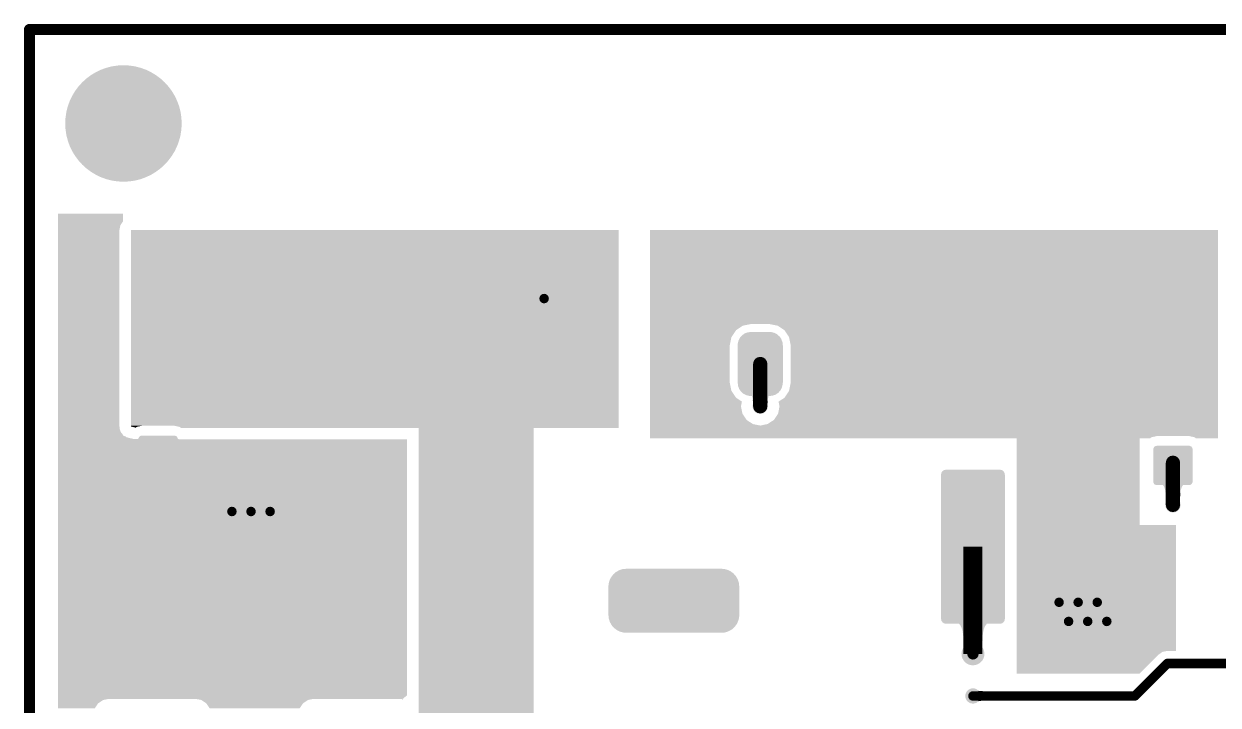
# Model space of a CAD drawing. Header units: millimetres. Extents: x -0.01 to 2.37, y -0.01 to 1.58.
# Drawn here: x -0.006 to 1.245, y 0.867 to 1.581 of the extents above; entities that cross this region are included whole.
import ezdxf

# ---------------------------------------------------------------- set-up
doc = ezdxf.new("R2010")
doc.units = ezdxf.units.MM
doc.layers.get('0').update_dxf_attribs({"linetype": 'CONTINUOUS', "lineweight": 0})
for name, color, linetype, lineweight in [('PCB_KUR_GKO', 130, 'CONTINUOUS', 0), ('PCB_KUR_GPT', 8, 'CONTINUOUS', 0), ('PCB_KUR_GTL', 30, 'CONTINUOUS', 0), ('PCB_KUR_GTP', 254, 'CONTINUOUS', 0), ('PCB_KUR_GTS', 254, 'CONTINUOUS', 0), ('PCB_KUR_TXT', 254, 'CONTINUOUS', 0)]:
    doc.layers.add(name, color=color, linetype=linetype, lineweight=lineweight)

# ---------------------------------------------------------------- blocks, each defined once
blk = doc.blocks.new('ROUND_3')
h = blk.add_hatch(color=256)
edge = h.paths.add_edge_path(flags=0)
edge.add_arc((0, 0), 0.0059, 0, 360)
blk = doc.blocks.new('CUSTOM_62')
for points in [[(-0.0315, -0.0756), (-0.0315, 0.0756), (0.0315, -0.0756), (0.0315, 0.0756)], [(-0.0314, 0.0756), (-0.031, 0.0771), (0.0314, 0.0756), (0.0311, 0.0771)], [(-0.031, 0.0772), (-0.0299, 0.0783), (0.031, 0.0772), (0.03, 0.0783)], [(-0.031, 0.0771), (-0.031, 0.0772), (0.0311, 0.0771), (0.031, 0.0772)], [(-0.0299, 0.0783), (-0.0283, 0.0787), (0.0298, 0.0783), (0.0283, 0.0787)], [(-0.0299, 0.0783), (-0.0299, 0.0783), (0.03, 0.0783), (0.0298, 0.0783)], [(-0.0311, -0.0771), (-0.0314, -0.0756), (0.031, -0.0771), (0.0314, -0.0756)], [(-0.031, -0.0772), (-0.0311, -0.0771), (0.031, -0.0772), (0.031, -0.0771)], [(-0.03, -0.0783), (-0.031, -0.0772), (0.0299, -0.0783), (0.031, -0.0772)], [(-0.0283, -0.0787), (-0.0298, -0.0783), (0.0283, -0.0787), (0.0299, -0.0783)]]:
    blk.add_solid(points)
blk = doc.blocks.new('CUSTOM_13')
for points in [[(-0.0187, -0.0168), (-0.0187, 0.0168), (0.0187, -0.0168), (0.0187, 0.0168)], [(-0.0186, 0.0172), (-0.0181, 0.018), (0.0185, 0.0172), (0.0182, 0.018)], [(-0.0186, 0.0168), (-0.0186, 0.0172), (0.0186, 0.0168), (0.0185, 0.0172)], [(-0.0181, 0.018), (-0.018, 0.0182), (0.0182, 0.018), (0.0178, 0.0182)], [(-0.018, 0.0182), (-0.017, 0.0186), (0.0178, 0.0182), (0.0172, 0.0186)], [(-0.017, 0.0186), (-0.0168, 0.0186), (0.0172, 0.0186), (0.0168, 0.0186)], [(-0.0168, 0.0186), (-0.0168, 0.0187), (0.0168, 0.0186), (0.0168, 0.0187)], [(-0.0185, -0.0172), (-0.0186, -0.0168), (0.0186, -0.0172), (0.0186, -0.0168)], [(-0.0182, -0.018), (-0.0185, -0.0172), (0.0181, -0.018), (0.0186, -0.0172)], [(-0.0178, -0.0182), (-0.0182, -0.018), (0.018, -0.0182), (0.0181, -0.018)], [(-0.0172, -0.0186), (-0.0178, -0.0182), (0.017, -0.0186), (0.018, -0.0182)], [(-0.0168, -0.0186), (-0.0172, -0.0186), (0.0168, -0.0186), (0.017, -0.0186)], [(-0.0168, -0.0187), (-0.0168, -0.0186), (0.0168, -0.0187), (0.0168, -0.0186)]]:
    blk.add_solid(points)
blk = doc.blocks.new('CUSTOM_70')
for points in [[(-0.061, 0.0243), (-0.0593, 0.0261), (0.0611, 0.0243), (0.0592, 0.0261)], [(-0.0593, 0.0261), (-0.0585, 0.0266), (0.0592, 0.0261), (0.0586, 0.0266)], [(-0.0585, 0.0266), (-0.0564, 0.028), (0.0586, 0.0266), (0.0563, 0.028)], [(-0.0564, 0.028), (-0.0554, 0.0284), (0.0563, 0.028), (0.0556, 0.0284)], [(-0.0554, 0.0284), (-0.0532, 0.0292), (0.0556, 0.0284), (0.0529, 0.0292)], [(-0.0532, 0.0292), (-0.0517, 0.0293), (0.0529, 0.0292), (0.0523, 0.0293)], [(-0.0517, 0.0293), (-0.0498, 0.0295), (0.0523, 0.0293), (0.0498, 0.0295)], [(-0.0645, 0.0148), (-0.0643, 0.0173), (0.0645, 0.0148), (0.0643, 0.0173)], [(-0.0645, 0.0147), (-0.0645, 0.0148), (0.0645, 0.0147), (0.0645, 0.0148)], [(-0.0645, -0.0147), (-0.0645, 0.0147), (0.0645, -0.0147), (0.0645, 0.0147)], [(-0.0643, 0.0173), (-0.0641, 0.0182), (0.0643, 0.0173), (0.0642, 0.0182)], [(-0.0641, 0.0182), (-0.0634, 0.0206), (0.0642, 0.0182), (0.0633, 0.0206)], [(-0.0634, 0.0206), (-0.0629, 0.0214), (0.0633, 0.0206), (0.063, 0.0214)], [(-0.0629, 0.0214), (-0.0616, 0.0236), (0.063, 0.0214), (0.0616, 0.0236)], [(-0.0616, 0.0236), (-0.061, 0.0243), (0.0616, 0.0236), (0.0611, 0.0243)], [(-0.0645, -0.0148), (-0.0645, -0.0147), (0.0645, -0.0148), (0.0645, -0.0147)], [(-0.0643, -0.0173), (-0.0645, -0.0148), (0.0643, -0.0173), (0.0645, -0.0148)], [(-0.0642, -0.0182), (-0.0643, -0.0173), (0.0641, -0.0182), (0.0643, -0.0173)], [(-0.0633, -0.0206), (-0.0642, -0.0182), (0.0634, -0.0206), (0.0641, -0.0182)], [(-0.063, -0.0214), (-0.0633, -0.0206), (0.0629, -0.0214), (0.0634, -0.0206)], [(-0.0616, -0.0236), (-0.063, -0.0214), (0.0616, -0.0236), (0.0629, -0.0214)], [(-0.0611, -0.0243), (-0.0616, -0.0236), (0.061, -0.0243), (0.0616, -0.0236)], [(-0.0592, -0.0261), (-0.0611, -0.0243), (0.0593, -0.0261), (0.061, -0.0243)], [(-0.0586, -0.0266), (-0.0592, -0.0261), (0.0585, -0.0266), (0.0593, -0.0261)], [(-0.0563, -0.028), (-0.0586, -0.0266), (0.0564, -0.028), (0.0585, -0.0266)], [(-0.0556, -0.0284), (-0.0563, -0.028), (0.0554, -0.0284), (0.0564, -0.028)], [(-0.0529, -0.0292), (-0.0556, -0.0284), (0.0532, -0.0292), (0.0554, -0.0284)], [(-0.0523, -0.0293), (-0.0529, -0.0292), (0.0517, -0.0293), (0.0532, -0.0292)], [(-0.0498, -0.0295), (-0.0523, -0.0293), (0.0498, -0.0295), (0.0517, -0.0293)]]:
    blk.add_solid(points)
blk = doc.blocks.new('CUSTOM_71')
for points in [[(-0.0188, 0.0238), (-0.018, 0.025), (0.0187, 0.0238), (0.0181, 0.025)], [(-0.018, 0.025), (-0.0173, 0.0261), (0.0181, 0.025), (0.0171, 0.0261)], [(-0.0173, 0.0261), (-0.0161, 0.0271), (0.0171, 0.0261), (0.0163, 0.0271)], [(-0.0161, 0.0271), (-0.0152, 0.028), (0.0163, 0.0271), (0.015, 0.028)], [(-0.0152, 0.028), (-0.0137, 0.0287), (0.015, 0.028), (0.0139, 0.0287)], [(-0.0137, 0.0287), (-0.0126, 0.0291), (0.0139, 0.0287), (0.0123, 0.0291)], [(-0.0126, 0.0291), (-0.0105, 0.0294), (0.0123, 0.0291), (0.0112, 0.0294)], [(-0.0105, 0.0294), (-0.0098, 0.0295), (0.0112, 0.0294), (0.0098, 0.0295)], [(-0.0197, -0.0197), (-0.0197, 0.0197), (0.0197, -0.0197), (0.0197, 0.0197)], [(-0.0196, 0.0211), (-0.0191, 0.0225), (0.0195, 0.0211), (0.0193, 0.0225)], [(-0.0196, 0.0197), (-0.0196, 0.0211), (0.0196, 0.0197), (0.0195, 0.0211)], [(-0.0191, 0.0225), (-0.0188, 0.0238), (0.0193, 0.0225), (0.0187, 0.0238)], [(-0.0195, -0.0211), (-0.0196, -0.0197), (0.0196, -0.0211), (0.0196, -0.0197)], [(-0.0193, -0.0225), (-0.0195, -0.0211), (0.0191, -0.0225), (0.0196, -0.0211)], [(-0.0187, -0.0238), (-0.0193, -0.0225), (0.0188, -0.0238), (0.0191, -0.0225)], [(-0.0181, -0.025), (-0.0187, -0.0238), (0.018, -0.025), (0.0188, -0.0238)], [(-0.0171, -0.0261), (-0.0181, -0.025), (0.0173, -0.0261), (0.018, -0.025)], [(-0.0163, -0.0271), (-0.0171, -0.0261), (0.0161, -0.0271), (0.0173, -0.0261)], [(-0.015, -0.028), (-0.0163, -0.0271), (0.0152, -0.028), (0.0161, -0.0271)], [(-0.0139, -0.0287), (-0.015, -0.028), (0.0137, -0.0287), (0.0152, -0.028)], [(-0.0123, -0.0291), (-0.0139, -0.0287), (0.0126, -0.0291), (0.0137, -0.0287)], [(-0.0112, -0.0294), (-0.0123, -0.0291), (0.0105, -0.0294), (0.0126, -0.0291)], [(-0.0098, -0.0295), (-0.0112, -0.0294), (0.0098, -0.0295), (0.0105, -0.0294)]]:
    blk.add_solid(points)
blk = doc.blocks.new('ROUND_11')
h = blk.add_hatch(color=256)
edge = h.paths.add_edge_path(flags=0)
edge.add_arc((0, 0), 0.059, 0, 360)
blk = doc.blocks.new('ROUND_6')
h = blk.add_hatch(color=256)
edge = h.paths.add_edge_path(flags=0)
edge.add_arc((0, 0), 0.012, 0, 360)
blk = doc.blocks.new('ROUND_16')
h = blk.add_hatch(color=256)
edge = h.paths.add_edge_path(flags=0)
edge.add_arc((0, 0), 0.008, 0, 360)
blk = doc.blocks.new('ROUND_8')
h = blk.add_hatch(color=256)
edge = h.paths.add_edge_path(flags=0)
edge.add_arc((0, 0), 0.005, 0, 360)
blk = doc.blocks.new('ROUND_74')
h = blk.add_hatch(color=256)
edge = h.paths.add_edge_path(flags=0)
edge.add_arc((0, 0), 0.01, 0, 360)
blk = doc.blocks.new('ROUND_32')
h = blk.add_hatch(color=256)
edge = h.paths.add_edge_path(flags=0)
edge.add_arc((0, 0), 0.0075, 0, 360)
blk = doc.blocks.new('CUSTOM_77')
for points in [[(-0.0334, 0.0756), (-0.0331, 0.0774), (0.0334, 0.0756), (0.033, 0.0774)], [(-0.0334, -0.0756), (-0.0334, 0.0756), (0.0334, -0.0756), (0.0334, 0.0756)], [(-0.0331, 0.0774), (-0.033, 0.0776), (0.033, 0.0774), (0.033, 0.0776)], [(-0.033, 0.0776), (-0.032, 0.0791), (0.033, 0.0776), (0.0319, 0.0791)], [(-0.032, 0.0791), (-0.0318, 0.0792), (0.0319, 0.0791), (0.0319, 0.0792)], [(-0.0318, 0.0792), (-0.0303, 0.0803), (0.0319, 0.0792), (0.0303, 0.0803)], [(-0.0303, 0.0803), (-0.0301, 0.0803), (0.0303, 0.0803), (0.0302, 0.0803)], [(-0.0301, 0.0803), (-0.0283, 0.0807), (0.0302, 0.0803), (0.0283, 0.0807)], [(-0.033, -0.0774), (-0.0334, -0.0756), (0.0331, -0.0774), (0.0334, -0.0756)], [(-0.033, -0.0776), (-0.033, -0.0774), (0.033, -0.0776), (0.0331, -0.0774)], [(-0.0319, -0.0791), (-0.033, -0.0776), (0.032, -0.0791), (0.033, -0.0776)], [(-0.0319, -0.0792), (-0.0319, -0.0791), (0.0318, -0.0792), (0.032, -0.0791)], [(-0.0303, -0.0803), (-0.0319, -0.0792), (0.0303, -0.0803), (0.0318, -0.0792)], [(-0.0302, -0.0803), (-0.0303, -0.0803), (0.0301, -0.0803), (0.0303, -0.0803)], [(-0.0283, -0.0807), (-0.0302, -0.0803), (0.0283, -0.0807), (0.0301, -0.0803)]]:
    blk.add_solid(points)
blk = doc.blocks.new('CUSTOM_30')
for points in [[(-0.0206, 0.0175), (-0.0201, 0.0185), (0.0205, 0.0175), (0.0202, 0.0185)], [(-0.0206, 0.0168), (-0.0206, 0.0175), (0.0206, 0.0168), (0.0205, 0.0175)], [(-0.0206, -0.0168), (-0.0206, 0.0168), (0.0206, -0.0168), (0.0206, 0.0168)], [(-0.0201, 0.0185), (-0.0199, 0.0191), (0.0202, 0.0185), (0.0198, 0.0191)], [(-0.0199, 0.0191), (-0.019, 0.0199), (0.0198, 0.0191), (0.0191, 0.0199)], [(-0.019, 0.0199), (-0.0185, 0.0202), (0.0191, 0.0199), (0.0183, 0.0202)], [(-0.0185, 0.0202), (-0.0171, 0.0206), (0.0183, 0.0202), (0.0175, 0.0206)], [(-0.0171, 0.0206), (-0.0168, 0.0206), (0.0175, 0.0206), (0.0168, 0.0206)], [(-0.0205, -0.0175), (-0.0206, -0.0168), (0.0206, -0.0175), (0.0206, -0.0168)], [(-0.0202, -0.0185), (-0.0205, -0.0175), (0.0201, -0.0185), (0.0206, -0.0175)], [(-0.0198, -0.0191), (-0.0202, -0.0185), (0.0199, -0.0191), (0.0201, -0.0185)], [(-0.0191, -0.0199), (-0.0198, -0.0191), (0.019, -0.0199), (0.0199, -0.0191)], [(-0.0183, -0.0202), (-0.0191, -0.0199), (0.0185, -0.0202), (0.019, -0.0199)], [(-0.0175, -0.0206), (-0.0183, -0.0202), (0.0171, -0.0206), (0.0185, -0.0202)], [(-0.0168, -0.0206), (-0.0175, -0.0206), (0.0168, -0.0206), (0.0171, -0.0206)]]:
    blk.add_solid(points)
blk = doc.blocks.new('CUSTOM_85')
for points in [[(-0.0659, 0.0244), (-0.0649, 0.0257), (0.0658, 0.0244), (0.0651, 0.0257)], [(-0.0649, 0.0257), (-0.0636, 0.0275), (0.0651, 0.0257), (0.0635, 0.0275)], [(-0.0636, 0.0275), (-0.0624, 0.0286), (0.0635, 0.0275), (0.0625, 0.0286)], [(-0.0624, 0.0286), (-0.0607, 0.0301), (0.0625, 0.0286), (0.0605, 0.0301)], [(-0.0607, 0.0301), (-0.0592, 0.0309), (0.0605, 0.0301), (0.0594, 0.0309)], [(-0.0592, 0.0309), (-0.0573, 0.032), (0.0594, 0.0309), (0.0571, 0.032)], [(-0.0573, 0.032), (-0.0556, 0.0325), (0.0571, 0.032), (0.0559, 0.0325)], [(-0.0556, 0.0325), (-0.0536, 0.0332), (0.0559, 0.0325), (0.0532, 0.0332)], [(-0.0536, 0.0332), (-0.0512, 0.0334), (0.0532, 0.0332), (0.0521, 0.0334)], [(-0.0512, 0.0334), (-0.0498, 0.0335), (0.0521, 0.0334), (0.0498, 0.0335)], [(-0.0685, 0.0148), (-0.0684, 0.0171), (0.0685, 0.0148), (0.0683, 0.0171)], [(-0.0685, 0.0147), (-0.0685, 0.0148), (0.0685, 0.0147), (0.0685, 0.0148)], [(-0.0685, -0.0147), (-0.0685, 0.0147), (0.0685, -0.0147), (0.0685, 0.0147)], [(-0.0684, 0.0171), (-0.0681, 0.0186), (0.0683, 0.0171), (0.0682, 0.0186)], [(-0.0681, 0.0186), (-0.0675, 0.0209), (0.0682, 0.0186), (0.0674, 0.0209)], [(-0.0675, 0.0209), (-0.0669, 0.0223), (0.0674, 0.0209), (0.067, 0.0223)], [(-0.0669, 0.0223), (-0.0659, 0.0244), (0.067, 0.0223), (0.0658, 0.0244)], [(-0.0685, -0.0148), (-0.0685, -0.0147), (0.0685, -0.0148), (0.0685, -0.0147)], [(-0.0683, -0.0171), (-0.0685, -0.0148), (0.0684, -0.0171), (0.0685, -0.0148)], [(-0.0682, -0.0186), (-0.0683, -0.0171), (0.0681, -0.0186), (0.0684, -0.0171)], [(-0.0674, -0.0209), (-0.0682, -0.0186), (0.0675, -0.0209), (0.0681, -0.0186)], [(-0.067, -0.0223), (-0.0674, -0.0209), (0.0669, -0.0223), (0.0675, -0.0209)], [(-0.0658, -0.0244), (-0.067, -0.0223), (0.0659, -0.0244), (0.0669, -0.0223)], [(-0.0651, -0.0257), (-0.0658, -0.0244), (0.0649, -0.0257), (0.0659, -0.0244)], [(-0.0635, -0.0275), (-0.0651, -0.0257), (0.0636, -0.0275), (0.0649, -0.0257)], [(-0.0625, -0.0286), (-0.0635, -0.0275), (0.0624, -0.0286), (0.0636, -0.0275)], [(-0.0605, -0.0301), (-0.0625, -0.0286), (0.0607, -0.0301), (0.0624, -0.0286)], [(-0.0594, -0.0309), (-0.0605, -0.0301), (0.0592, -0.0309), (0.0607, -0.0301)], [(-0.0571, -0.032), (-0.0594, -0.0309), (0.0573, -0.032), (0.0592, -0.0309)], [(-0.0559, -0.0325), (-0.0571, -0.032), (0.0556, -0.0325), (0.0573, -0.032)], [(-0.0532, -0.0332), (-0.0559, -0.0325), (0.0536, -0.0332), (0.0556, -0.0325)], [(-0.0521, -0.0334), (-0.0532, -0.0332), (0.0512, -0.0334), (0.0536, -0.0332)], [(-0.0498, -0.0335), (-0.0521, -0.0334), (0.0498, -0.0335), (0.0512, -0.0334)]]:
    blk.add_solid(points)
blk = doc.blocks.new('CUSTOM_86')
for points in [[(-0.0227, 0.0246), (-0.022, 0.0261), (0.0226, 0.0246), (0.0221, 0.0261)], [(-0.022, 0.0261), (-0.0212, 0.0276), (0.0221, 0.0261), (0.0211, 0.0276)], [(-0.0212, 0.0276), (-0.0201, 0.0288), (0.0211, 0.0276), (0.0202, 0.0288)], [(-0.0201, 0.0288), (-0.019, 0.0301), (0.0202, 0.0288), (0.0188, 0.0301)], [(-0.019, 0.0301), (-0.0175, 0.0311), (0.0188, 0.0301), (0.0177, 0.0311)], [(-0.0175, 0.0311), (-0.0163, 0.032), (0.0177, 0.0311), (0.016, 0.032)], [(-0.0163, 0.032), (-0.0145, 0.0326), (0.016, 0.032), (0.0148, 0.0326)], [(-0.0145, 0.0326), (-0.0131, 0.0331), (0.0148, 0.0326), (0.0127, 0.0331)], [(-0.0131, 0.0331), (-0.0108, 0.0334), (0.0127, 0.0331), (0.0116, 0.0334)], [(-0.0108, 0.0334), (-0.0098, 0.0335), (0.0116, 0.0334), (0.0098, 0.0335)], [(-0.0237, -0.0197), (-0.0237, 0.0197), (0.0237, -0.0197), (0.0237, 0.0197)], [(-0.0236, 0.0197), (-0.0235, 0.0214), (0.0236, 0.0197), (0.0234, 0.0214)], [(-0.0235, 0.0214), (-0.0231, 0.023), (0.0234, 0.0214), (0.0233, 0.023)], [(-0.0231, 0.023), (-0.0227, 0.0246), (0.0233, 0.023), (0.0226, 0.0246)], [(-0.0234, -0.0214), (-0.0236, -0.0197), (0.0235, -0.0214), (0.0236, -0.0197)], [(-0.0233, -0.023), (-0.0234, -0.0214), (0.0231, -0.023), (0.0235, -0.0214)], [(-0.0226, -0.0246), (-0.0233, -0.023), (0.0227, -0.0246), (0.0231, -0.023)], [(-0.0221, -0.0261), (-0.0226, -0.0246), (0.022, -0.0261), (0.0227, -0.0246)], [(-0.0211, -0.0276), (-0.0221, -0.0261), (0.0212, -0.0276), (0.022, -0.0261)], [(-0.0202, -0.0288), (-0.0211, -0.0276), (0.0201, -0.0288), (0.0212, -0.0276)], [(-0.0188, -0.0301), (-0.0202, -0.0288), (0.019, -0.0301), (0.0201, -0.0288)], [(-0.0177, -0.0311), (-0.0188, -0.0301), (0.0175, -0.0311), (0.019, -0.0301)], [(-0.016, -0.032), (-0.0177, -0.0311), (0.0163, -0.032), (0.0175, -0.0311)], [(-0.0148, -0.0326), (-0.016, -0.032), (0.0145, -0.0326), (0.0163, -0.032)], [(-0.0127, -0.0331), (-0.0148, -0.0326), (0.0131, -0.0331), (0.0145, -0.0326)], [(-0.0116, -0.0334), (-0.0127, -0.0331), (0.0108, -0.0334), (0.0131, -0.0331)], [(-0.0098, -0.0335), (-0.0116, -0.0334), (0.0098, -0.0335), (0.0108, -0.0334)]]:
    blk.add_solid(points)
blk = doc.blocks.new('ROUND_24')
h = blk.add_hatch(color=256)
edge = h.paths.add_edge_path(flags=0)
edge.add_arc((0, 0), 0.061, 0, 360)
blk = doc.blocks.new('ROUND_88')
h = blk.add_hatch(color=256)
edge = h.paths.add_edge_path(flags=0)
edge.add_arc((0, 0), 0.006, 0, 360)

msp = doc.modelspace()

# ---------------------------------------------------------------- linework, layer by layer
at = {"layer": 'PCB_KUR_GKO', "lineweight": 211, "const_width": 0.0118}
for points in [[(0, 0), (0, 1.5748)], [(0, 1.5748), (2.3622, 1.5748)]]:
    msp.add_lwpolyline(points, dxfattribs=at)
at = {"layer": 'PCB_KUR_GTL', "lineweight": 211}
for points, const_width in [([(0.7654, 1.1802), (0.7654, 1.2245)], 0.015), ([(1.1977, 1.0769), (1.1977, 1.1211)], 0.015), ([(0.9882, 0.9209), (0.9882, 1.0331)], 0.02), ([(1.1578, 0.8768), (1.1919, 0.9109)], 0.01), ([(1.1919, 0.9109), (1.2648, 0.9109)], 0.01), ([(0.9882, 0.8768), (1.1578, 0.8768)], 0.01)]:
    msp.add_lwpolyline(points, dxfattribs=dict(at, const_width=const_width))
at = {"layer": 'PCB_KUR_GTL'}
for points in [[(0.03, 1.3737), (0.03, 1.382), (0.0979, 1.3737), (0.0979, 1.382)], [(0.03, 1.3735), (0.03, 1.3737), (0.0977, 1.3735), (0.0979, 1.3737)], [(0.03, 1.3696), (0.03, 1.3735), (0.0951, 1.3696), (0.0977, 1.3735)], [(0.03, 1.365), (0.03, 1.3696), (0.0942, 1.365), (0.0951, 1.3696)], [(0.03, 1.159), (0.03, 1.365), (0.0942, 1.159), (0.0942, 1.365)], [(0.1062, 1.1598), (0.1062, 1.365), (0.617, 1.1598), (0.617, 1.365)], [(0.65, 1.2663), (0.65, 1.365), (1.245, 1.2663), (1.245, 1.365)], [(0.65, 1.2646), (0.65, 1.2663), (0.7471, 1.2646), (0.7556, 1.2663)], [(0.65, 1.2663), (0.65, 1.2663), (0.7556, 1.2663), (0.7753, 1.2663)], [(0.65, 1.2598), (0.65, 1.2646), (0.74, 1.2598), (0.7471, 1.2646)], [(0.7837, 1.2646), (0.7753, 1.2663), (1.245, 1.2646), (1.245, 1.2663)], [(0.7909, 1.2598), (0.7837, 1.2646), (1.245, 1.2598), (1.245, 1.2646)], [(0.65, 1.2526), (0.65, 1.2598), (0.7352, 1.2526), (0.74, 1.2598)], [(0.65, 1.2442), (0.65, 1.2526), (0.7335, 1.2442), (0.7352, 1.2526)], [(0.7956, 1.2526), (0.7909, 1.2598), (1.245, 1.2526), (1.245, 1.2598)], [(0.7973, 1.2442), (0.7956, 1.2526), (1.245, 1.2442), (1.245, 1.2526)], [(0.65, 1.2048), (0.65, 1.2442), (0.7335, 1.2048), (0.7335, 1.2442)], [(0.7973, 1.2048), (0.7973, 1.2442), (1.245, 1.2048), (1.245, 1.2442)], [(0.65, 1.1964), (0.65, 1.2048), (0.7352, 1.1964), (0.7335, 1.2048)], [(0.7956, 1.1964), (0.7973, 1.2048), (1.245, 1.1964), (1.245, 1.2048)], [(0.65, 1.1892), (0.65, 1.1964), (0.74, 1.1892), (0.7352, 1.1964)], [(0.65, 1.1851), (0.65, 1.1892), (0.7462, 1.1851), (0.74, 1.1892)], [(0.7521, 1.1963), (0.7508, 1.1965), (0.7787, 1.1963), (0.78, 1.1965)], [(0.7533, 1.1958), (0.7521, 1.1963), (0.7775, 1.1958), (0.7787, 1.1963)], [(0.7544, 1.195), (0.7533, 1.1958), (0.7764, 1.195), (0.7775, 1.1958)], [(0.7553, 1.1939), (0.7544, 1.195), (0.7755, 1.1939), (0.7764, 1.195)], [(0.7561, 1.1924), (0.7553, 1.1939), (0.7747, 1.1924), (0.7755, 1.1939)], [(0.7568, 1.1906), (0.7561, 1.1924), (0.774, 1.1906), (0.7747, 1.1924)], [(0.7573, 1.1885), (0.7568, 1.1906), (0.7736, 1.1885), (0.774, 1.1906)], [(0.7576, 1.1861), (0.7573, 1.1885), (0.7732, 1.1861), (0.7736, 1.1885)], [(0.7846, 1.1851), (0.7909, 1.1892), (1.245, 1.1851), (1.245, 1.1892)], [(0.7909, 1.1892), (0.7956, 1.1964), (1.245, 1.1892), (1.245, 1.1964)], [(0.65, 1.1802), (0.65, 1.1851), (0.7452, 1.1802), (0.7462, 1.1851)], [(0.65, 1.1725), (0.65, 1.1802), (0.7467, 1.1725), (0.7452, 1.1802)], [(0.7578, 1.1833), (0.7576, 1.1861), (0.773, 1.1833), (0.7732, 1.1861)], [(0.7579, 1.1802), (0.7578, 1.1833), (0.7729, 1.1802), (0.773, 1.1833)], [(0.7841, 1.1725), (0.7856, 1.1802), (1.245, 1.1725), (1.245, 1.1802)], [(0.7856, 1.1802), (0.7846, 1.1851), (1.245, 1.1802), (1.245, 1.1851)], [(0.65, 1.1659), (0.65, 1.1725), (0.7511, 1.1659), (0.7467, 1.1725)], [(0.65, 1.1616), (0.65, 1.1659), (0.7577, 1.1616), (0.7511, 1.1659)], [(0.7731, 1.1616), (0.7797, 1.1659), (1.245, 1.1616), (1.245, 1.1659)], [(0.7797, 1.1659), (0.7841, 1.1725), (1.245, 1.1659), (1.245, 1.1725)], [(0.03, 1.158), (0.03, 1.159), (0.0944, 1.158), (0.0942, 1.159)], [(0.03, 1.157), (0.03, 1.158), (0.0943, 1.157), (0.0944, 1.158)], [(0.03, 1.1557), (0.03, 1.157), (0.0948, 1.1557), (0.0943, 1.157)], [(0.03, 1.1544), (0.03, 1.1557), (0.0951, 1.1544), (0.0948, 1.1557)], [(0.03, 1.1535), (0.03, 1.1544), (0.0956, 1.1535), (0.0951, 1.1544)], [(0.03, 1.1526), (0.03, 1.1535), (0.096, 1.1526), (0.0956, 1.1535)], [(0.03, 1.1516), (0.03, 1.1526), (0.0969, 1.1516), (0.096, 1.1526)], [(0.03, 1.1504), (0.03, 1.1516), (0.0977, 1.1504), (0.0969, 1.1516)], [(0.1062, 1.159), (0.1062, 1.1598), (0.114, 1.159), (0.1179, 1.1598)], [(0.1075, 1.1587), (0.1062, 1.159), (0.1126, 1.1587), (0.114, 1.159)], [(0.1112, 1.1578), (0.1075, 1.1587), (0.1112, 1.1578), (0.1126, 1.1587)], [(0.1569, 1.1587), (0.1516, 1.1598), (0.617, 1.1587), (0.617, 1.1598)], [(0.1587, 1.1576), (0.1569, 1.1587), (0.617, 1.1576), (0.617, 1.1587)], [(0.4075, 0.77), (0.4075, 1.1576), (0.528, 0.77), (0.528, 1.1576)], [(0.65, 1.16), (0.65, 1.1616), (0.7654, 1.16), (0.7577, 1.1616)], [(0.65, 1.149), (0.65, 1.16), (1.245, 1.149), (1.245, 1.16)], [(0.7654, 1.16), (0.7731, 1.1616), (1.245, 1.16), (1.245, 1.1616)], [(0.03, 1.1502), (0.03, 1.1504), (0.0981, 1.1502), (0.0977, 1.1504)], [(0.03, 1.149), (0.03, 1.1502), (0.0981, 1.149), (0.0981, 1.1502)], [(0.03, 1.1486), (0.03, 1.149), (0.1005, 1.1486), (0.0996, 1.149)], [(0.03, 1.149), (0.03, 1.149), (0.0996, 1.149), (0.0981, 1.149)], [(0.03, 1.1478), (0.03, 1.1486), (0.1016, 1.1478), (0.1005, 1.1486)], [(0.03, 1.1476), (0.03, 1.1478), (0.1026, 1.1476), (0.1016, 1.1478)], [(0.03, 1.1472), (0.03, 1.1476), (0.1035, 1.1472), (0.1026, 1.1476)], [(0.03, 1.1461), (0.03, 1.1472), (0.1085, 1.1461), (0.1035, 1.1472)], [(0.03, 1.146), (0.03, 1.1461), (0.1088, 1.146), (0.1087, 1.1461)], [(0.03, 1.1461), (0.03, 1.1461), (0.1087, 1.1461), (0.1085, 1.1461)], [(0.03, 1.1459), (0.03, 1.146), (0.1132, 1.1459), (0.111, 1.146)], [(0.03, 1.1457), (0.03, 1.1459), (0.1563, 1.1457), (0.1559, 1.1459)], [(0.03, 1.1455), (0.03, 1.1457), (0.1587, 1.1455), (0.1575, 1.1457)], [(0.03, 1.1457), (0.03, 1.1457), (0.1575, 1.1457), (0.1563, 1.1457)], [(0.03, 0.8775), (0.03, 1.1455), (0.3955, 0.8775), (0.3955, 1.1455)], [(0.03, 1.1455), (0.03, 1.1455), (0.3955, 1.1455), (0.1587, 1.1455)], [(0.1132, 1.1459), (0.1134, 1.146), (0.1559, 1.1459), (0.1556, 1.146)], [(0.1135, 1.146), (0.114, 1.1462), (0.1556, 1.146), (0.1552, 1.1462)], [(0.114, 1.1462), (0.1145, 1.1464), (0.1552, 1.1462), (0.1541, 1.1464)], [(0.1145, 1.1464), (0.1156, 1.1468), (0.1541, 1.1464), (0.1535, 1.1468)], [(0.1156, 1.1468), (0.1163, 1.1471), (0.1535, 1.1468), (0.1531, 1.1471)], [(0.1163, 1.1471), (0.1167, 1.1473), (0.1531, 1.1471), (0.1525, 1.1473)], [(0.1167, 1.1473), (0.1191, 1.1478), (0.1525, 1.1473), (0.1504, 1.1478)], [(0.65, 1.1479), (0.65, 1.149), (1.1756, 1.1479), (1.1809, 1.149)], [(0.65, 1.1467), (0.65, 1.1479), (1.1738, 1.1467), (1.1756, 1.1479)], [(1.034, 1.056), (1.034, 1.1467), (1.163, 1.056), (1.163, 1.1467)], [(1.2199, 1.1479), (1.2146, 1.149), (1.245, 1.1479), (1.245, 1.149)], [(1.2217, 1.1467), (1.2199, 1.1479), (1.245, 1.1467), (1.245, 1.1479)], [(1.1842, 1.0994), (1.1828, 1.0996), (1.2113, 1.0994), (1.2126, 1.0996)], [(1.1854, 1.099), (1.1842, 1.0994), (1.21, 1.099), (1.2113, 1.0994)], [(1.1866, 1.0982), (1.1854, 1.099), (1.2089, 1.0982), (1.21, 1.099)], [(1.1875, 1.0972), (1.1866, 1.0982), (1.2079, 1.0972), (1.2089, 1.0982)], [(1.1884, 1.0958), (1.1875, 1.0972), (1.2071, 1.0958), (1.2079, 1.0972)], [(1.189, 1.0941), (1.1884, 1.0958), (1.2064, 1.0941), (1.2071, 1.0958)], [(1.1896, 1.0922), (1.189, 1.0941), (1.2059, 1.0922), (1.2064, 1.0941)], [(1.1899, 1.0899), (1.1896, 1.0922), (1.2055, 1.0899), (1.2059, 1.0922)], [(1.1902, 1.0873), (1.1899, 1.0899), (1.2053, 1.0873), (1.2055, 1.0899)], [(1.1902, 1.0845), (1.1902, 1.0873), (1.2052, 1.0845), (1.2053, 1.0873)], [(1.034, 0.924), (1.034, 1.056), (1.201, 0.924), (1.201, 1.056)], [(1.034, 1.056), (1.034, 1.056), (1.201, 1.056), (1.163, 1.056)], [(0.9701, 0.9544), (0.9683, 0.9546), (1.0063, 0.9544), (1.0081, 0.9546)], [(0.9683, 0.9546), (0.9683, 0.9546), (1.0081, 0.9546), (0.9683, 0.9546)], [(0.9718, 0.9538), (0.9701, 0.9544), (1.0046, 0.9538), (1.0063, 0.9544)], [(0.9733, 0.9528), (0.9718, 0.9538), (1.0031, 0.9528), (1.0046, 0.9538)], [(0.9746, 0.9513), (0.9733, 0.9528), (1.0018, 0.9513), (1.0031, 0.9528)], [(0.9757, 0.9495), (0.9746, 0.9513), (1.0007, 0.9495), (1.0018, 0.9513)], [(0.9766, 0.9473), (0.9757, 0.9495), (0.9998, 0.9473), (1.0007, 0.9495)], [(0.9773, 0.9447), (0.9766, 0.9473), (0.9991, 0.9447), (0.9998, 0.9473)], [(0.9778, 0.9417), (0.9773, 0.9447), (0.9986, 0.9417), (0.9991, 0.9447)], [(0.9781, 0.9383), (0.9778, 0.9417), (0.9983, 0.9383), (0.9986, 0.9417)], [(0.9782, 0.9344), (0.9781, 0.9383), (0.9982, 0.9344), (0.9983, 0.9383)], [(1.034, 0.923), (1.034, 0.924), (1.1868, 0.923), (1.1919, 0.924)], [(1.034, 0.924), (1.034, 0.924), (1.1919, 0.924), (1.201, 0.924)], [(1.034, 0.9201), (1.034, 0.923), (1.1826, 0.9201), (1.1868, 0.923)], [(1.034, 0.9), (1.034, 0.9201), (1.1624, 0.9), (1.1826, 0.9201)], [(0.03, 0.8738), (0.03, 0.8775), (0.391, 0.8738), (0.3955, 0.8775)], [(0.9939, 0.8823), (0.9939, 0.8824), (0.9941, 0.8823), (0.9939, 0.8824)], [(0.9939, 0.8822), (0.9939, 0.8823), (0.9943, 0.8822), (0.9941, 0.8823)], [(0.9939, 0.8821), (0.9939, 0.8822), (0.9946, 0.8821), (0.9943, 0.8822)], [(0.9939, 0.882), (0.9939, 0.8821), (0.9951, 0.882), (0.9946, 0.8821)], [(0.9939, 0.8819), (0.9939, 0.882), (0.9968, 0.8819), (0.9955, 0.882)], [(0.9939, 0.882), (0.9939, 0.882), (0.9955, 0.882), (0.9951, 0.882)], [(0.9939, 0.8818), (0.9939, 0.8819), (0.9993, 0.8818), (0.9968, 0.8819)], [(0.9939, 0.8718), (0.9939, 0.8818), (0.9993, 0.8718), (0.9993, 0.8818)], [(0.03, 0.8726), (0.03, 0.8738), (0.0771, 0.8726), (0.0833, 0.8738)], [(0.03, 0.8738), (0.03, 0.8738), (0.0833, 0.8738), (0.1738, 0.8738)], [(0.03, 0.8691), (0.03, 0.8726), (0.0719, 0.8691), (0.0771, 0.8726)], [(0.03, 0.8639), (0.03, 0.8691), (0.0684, 0.8639), (0.0719, 0.8691)], [(0.18, 0.8726), (0.1738, 0.8738), (0.2917, 0.8726), (0.2978, 0.8738)], [(0.1852, 0.8691), (0.18, 0.8726), (0.2865, 0.8691), (0.2917, 0.8726)], [(0.1887, 0.8639), (0.1852, 0.8691), (0.283, 0.8639), (0.2865, 0.8691)], [(0.3905, 0.8734), (0.3884, 0.8738), (0.3905, 0.8734), (0.391, 0.8738)], [(0.9939, 0.8716), (0.9939, 0.8718), (0.9951, 0.8716), (0.9983, 0.8718)], [(0.9939, 0.8715), (0.9939, 0.8716), (0.9946, 0.8715), (0.9951, 0.8716)], [(0.9939, 0.8714), (0.9939, 0.8715), (0.9943, 0.8714), (0.9946, 0.8715)], [(0.9939, 0.8713), (0.9939, 0.8714), (0.9941, 0.8713), (0.9943, 0.8714)], [(0.9939, 0.8712), (0.9939, 0.8713), (0.9939, 0.8712), (0.9941, 0.8713)]]:
    msp.add_solid(points, dxfattribs=at)

# ---------------------------------------------------------------- block references
at = {"layer": 'PCB_KUR_GKO'}
msp.add_blockref('ROUND_3', (0, 1.5748), dxfattribs=at)
at = {"layer": 'PCB_KUR_GPT'}
for name, p in [('ROUND_11', (0.0984, 1.4764)), ('CUSTOM_62', (0.9882, 1.2772)), ('CUSTOM_62', (0.3563, 1.2643)), ('CUSTOM_71', (0.5843, 1.2245)), ('CUSTOM_71', (0.6749, 1.2245)), ('CUSTOM_71', (0.7654, 1.2245)), ('CUSTOM_13', (0.1347, 1.1861)), ('CUSTOM_13', (1.1977, 1.1753)), ('CUSTOM_13', (0.1347, 1.129)), ('CUSTOM_13', (1.1977, 1.1182)), ('CUSTOM_62', (0.9882, 1.0331)), ('CUSTOM_62', (0.3563, 1.0202)), ('CUSTOM_70', (0.6749, 0.9765))]:
    msp.add_blockref(name, p, dxfattribs=at)
at = {"layer": 'PCB_KUR_GTL'}
for name, p in [('ROUND_11', (0.0984, 1.4764)), ('CUSTOM_62', (0.9882, 1.2772)), ('CUSTOM_62', (0.3563, 1.2643)), ('ROUND_16', (0.539, 1.293)), ('CUSTOM_71', (0.5843, 1.2245)), ('CUSTOM_71', (0.6749, 1.2245)), ('CUSTOM_71', (0.7654, 1.2245)), ('ROUND_32', (0.7654, 1.2245)), ('CUSTOM_13', (0.1347, 1.1861)), ('CUSTOM_13', (1.1977, 1.1753)), ('ROUND_16', (0.7654, 1.1802)), ('ROUND_32', (0.7654, 1.1802)), ('CUSTOM_13', (0.1347, 1.129)), ('CUSTOM_13', (1.1977, 1.1182)), ('ROUND_32', (1.1977, 1.1211)), ('CUSTOM_62', (0.9882, 1.0331)), ('CUSTOM_62', (0.3563, 1.0202)), ('ROUND_16', (0.212, 1.07)), ('ROUND_16', (0.232, 1.07)), ('ROUND_16', (0.252, 1.07)), ('ROUND_16', (1.1977, 1.0769)), ('ROUND_32', (1.1977, 1.0769)), ('ROUND_74', (0.9882, 1.0331)), ('CUSTOM_70', (0.6749, 0.9765)), ('ROUND_16', (1.0784, 0.9749)), ('ROUND_16', (1.0984, 0.9749)), ('ROUND_16', (1.1184, 0.9749)), ('ROUND_16', (1.0884, 0.9549)), ('ROUND_16', (1.1084, 0.9549)), ('ROUND_16', (1.1284, 0.9549)), ('ROUND_6', (0.9882, 0.9209)), ('ROUND_74', (0.9882, 0.9209)), ('ROUND_8', (1.1919, 0.9109)), ('ROUND_8', (1.1919, 0.9109)), ('ROUND_16', (0.9882, 0.8768)), ('ROUND_8', (0.9882, 0.8768)), ('ROUND_8', (1.1578, 0.8768)), ('ROUND_8', (1.1578, 0.8768))]:
    msp.add_blockref(name, p, dxfattribs=at)
at = {"layer": 'PCB_KUR_GTP'}
for name, p in [('CUSTOM_62', (0.9882, 1.2772)), ('CUSTOM_62', (0.3563, 1.2643)), ('CUSTOM_71', (0.5843, 1.2245)), ('CUSTOM_71', (0.6749, 1.2245)), ('CUSTOM_71', (0.7654, 1.2245)), ('CUSTOM_13', (0.1347, 1.1861)), ('CUSTOM_13', (1.1977, 1.1753)), ('CUSTOM_13', (0.1347, 1.129)), ('CUSTOM_13', (1.1977, 1.1182)), ('CUSTOM_62', (0.9882, 1.0331)), ('CUSTOM_62', (0.3563, 1.0202)), ('CUSTOM_70', (0.6749, 0.9765))]:
    msp.add_blockref(name, p, dxfattribs=at)
at = {"layer": 'PCB_KUR_GTS'}
for name, p in [('ROUND_24', (0.0984, 1.4764)), ('CUSTOM_77', (0.9882, 1.2772)), ('CUSTOM_77', (0.3563, 1.2643)), ('CUSTOM_86', (0.5843, 1.2245)), ('CUSTOM_86', (0.6749, 1.2245)), ('CUSTOM_86', (0.7654, 1.2245)), ('CUSTOM_30', (0.1347, 1.1861)), ('CUSTOM_30', (1.1977, 1.1753)), ('CUSTOM_30', (0.1347, 1.129)), ('CUSTOM_30', (1.1977, 1.1182)), ('CUSTOM_77', (0.9882, 1.0331)), ('CUSTOM_77', (0.3563, 1.0202)), ('CUSTOM_85', (0.6749, 0.9765))]:
    msp.add_blockref(name, p, dxfattribs=at)
at = {"layer": 'PCB_KUR_TXT'}
for name, p in [('ROUND_11', (0.0984, 1.4764)), ('ROUND_8', (0.539, 1.293)), ('ROUND_8', (0.7654, 1.1802)), ('ROUND_8', (1.1977, 1.0769)), ('ROUND_8', (0.212, 1.07)), ('ROUND_8', (0.232, 1.07)), ('ROUND_8', (0.252, 1.07)), ('ROUND_8', (1.0784, 0.9749)), ('ROUND_8', (1.0984, 0.9749)), ('ROUND_8', (1.1184, 0.9749)), ('ROUND_8', (1.0884, 0.9549)), ('ROUND_8', (1.1084, 0.9549)), ('ROUND_8', (1.1284, 0.9549)), ('ROUND_88', (0.9882, 0.9209)), ('ROUND_8', (0.9882, 0.8768))]:
    msp.add_blockref(name, p, dxfattribs=at)

doc.saveas('drawing.dxf')
